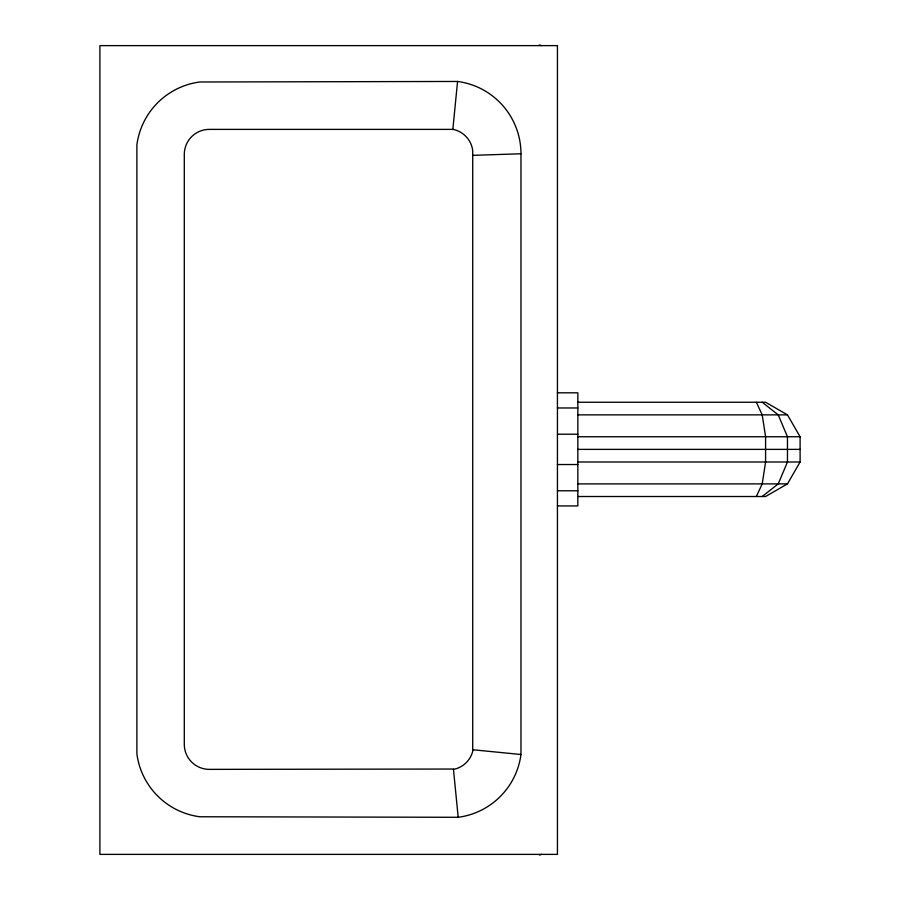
<?xml version="1.0" encoding="UTF-8"?>
<svg xmlns="http://www.w3.org/2000/svg" width="900" height="900" viewBox="0 0 900 900"><rect width="100%" height="100%" fill="white"/><g stroke="black" fill="none" stroke-linecap="round" stroke-linejoin="round"><path stroke-width="1.35" d="M452.846 129.386L454.489 129.713A24.896 24.896 0 0 1 472.725 150.514L472.714 751.433A24.896 24.896 0 0 1 455.108 769.039L209.295 769.365A24.997 24.997 0 0 1 184.297 744.356L184.297 154.395A24.997 24.997 0 0 1 209.295 129.386L452.846 129.386L457.56 81.461L199.766 81.99A73.035 73.035 0 0 0 136.89 144.855L136.89 753.896A73.035 73.035 0 0 0 199.766 816.761L458.19 817.29A72.922 72.922 0 0 0 520.965 754.504L520.965 153.765A72.922 72.922 0 0 0 457.56 81.461M756.349 496.507L762.21 483.885L765.585 462.004L765.585 436.748L762.21 414.866L756.349 402.244M577.845 496.507L765.585 496.507L787.466 483.885L800.1 462.004L800.1 436.748L787.466 414.866L765.585 402.244L577.845 402.244M762.21 496.507L778.219 483.885L787.466 462.004L787.466 436.748L778.219 414.866L762.21 402.244M539.359 855L541.733 854.381M473.04 155.34L520.965 153.765M557.438 392.816L577.845 392.816L577.845 505.935L557.438 505.935M557.438 407.97L577.845 407.97M577.845 414.866L787.466 414.866M557.438 434.216L577.845 434.216M577.845 436.748L800.1 436.748M577.845 449.381L800.1 449.381M577.845 462.004L800.1 462.004M557.438 464.535L577.845 464.535M577.845 483.885L787.466 483.885M557.438 490.781L577.845 490.781M473.04 749.779L520.965 754.504M539.201 45L541.586 45.619M453.465 769.365L458.19 817.29M557.438 45.619L99.9 45.619L99.9 854.381L557.438 854.381L557.438 45.619"/></g></svg>
